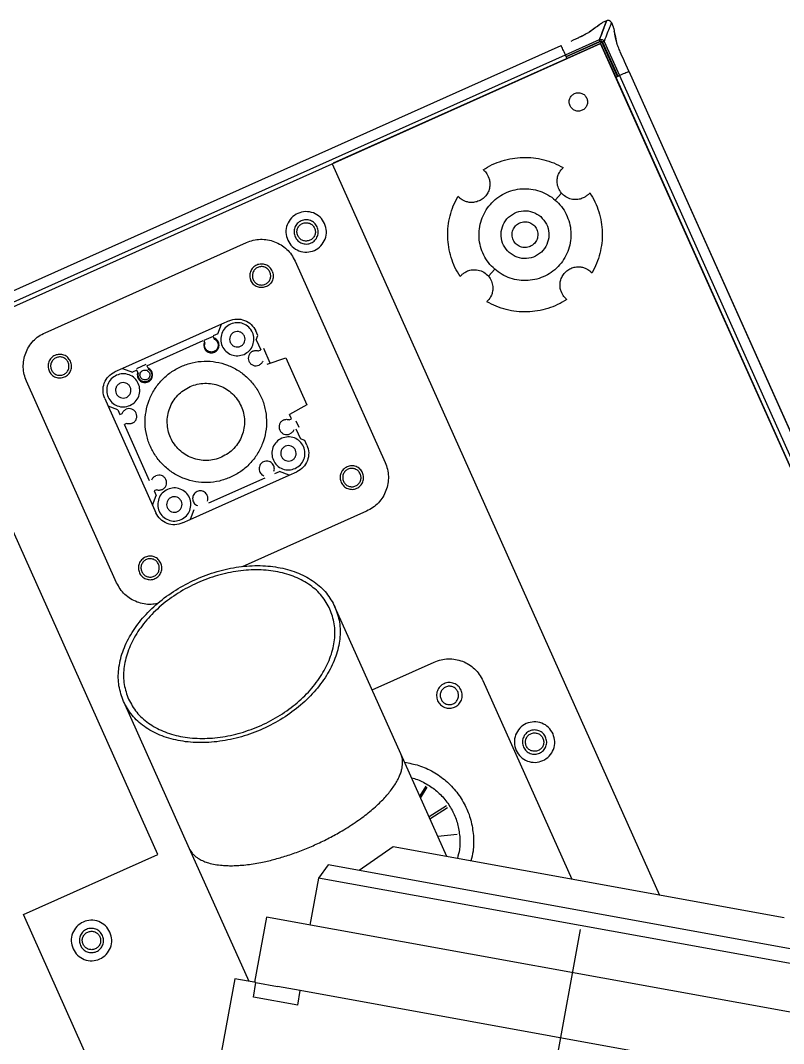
# Model space of a CAD drawing. Header units: inches. Extents: x 0 to 34.2, y 0 to 22.
# Drawn here: x 6.757 to 7.168, y 11.387 to 11.939 of the extents above; entities that cross this region are included whole.
import ezdxf

# ---------------------------------------------------------------- set-up
doc = ezdxf.new("R2010")
doc.units = ezdxf.units.IN
doc.header["$MEASUREMENT"] = 0
doc.linetypes.add('CENTERX2', pattern=[4, 2.5, -0.5, 0.5, -0.5])

msp = doc.modelspace()

# ---------------------------------------------------------------- linework, layer by layer
at = {"color": 7, "linetype": 'Continuous', "lineweight": 25}
for p, q in [((7.07284, 11.93887), (7.07064, 11.93789)), ((7.07546, 11.93787), (7.07645, 11.93567)), ((7.06965, 11.92656), (6.92549, 11.86203)), ((7.05065, 11.92048), (7.06904, 11.92871)), ((7.05103, 11.91961), (7.06942, 11.92785)), ((7.07015, 11.92787), (7.05114, 11.91937)), ((7.05155, 11.91846), (7.06965, 11.92656)), ((7.05744, 11.92957), (7.05518, 11.92863)), ((7.34554, 11.3103), (7.06965, 11.92656)), ((7.06965, 11.92656), (7.07775, 11.90847)), ((7.07865, 11.90887), (7.07015, 11.92787)), ((7.07067, 11.92737), (7.0789, 11.90898)), ((7.07153, 11.92776), (7.07976, 11.90937)), ((7.07833, 11.92698), (7.07826, 11.92718)), ((7.07843, 11.92663), (7.07833, 11.92698)), ((6.50539, 11.68251), (7.04836, 11.92559)), ((6.50766, 11.67745), (7.05062, 11.92052)), ((6.51019, 11.68467), (7.04835, 11.9256)), ((7.05064, 11.92048), (7.05062, 11.92052)), ((6.92486, 11.86174), (7.05155, 11.91846)), ((7.05114, 11.91937), (7.05103, 11.91961)), ((7.08247, 11.91698), (7.08248, 11.91699)), ((7.08486, 11.91165), (7.08247, 11.91698)), ((7.08487, 11.91165), (7.08248, 11.91699)), ((7.07976, 11.90937), (7.0798, 11.90938)), ((7.0798, 11.90938), (7.07976, 11.90937)), ((7.07981, 11.90939), (7.34824, 11.30981)), ((7.08486, 11.91165), (7.08487, 11.91165)), ((7.08488, 11.91166), (7.35485, 11.30861)), ((7.08489, 11.91166), (7.35487, 11.30861)), ((7.07775, 11.90847), (7.34554, 11.3103)), ((7.0789, 11.90898), (7.07865, 11.90887)), ((6.70767, 11.76451), (6.92486, 11.86174)), ((6.92486, 11.86174), (7.10136, 11.4675)), ((7.00626, 11.85855), (7.00658, 11.85829)), ((6.99351, 11.84337), (6.99268, 11.8442)), ((7.04851, 11.84601), (7.04518, 11.84222)), ((7.04958, 11.84492), (7.04851, 11.84601)), ((6.77007, 11.77072), (6.87866, 11.81934)), ((6.90486, 11.80934), (6.95348, 11.70075)), ((7.01252, 11.80492), (7.0092, 11.80112)), ((7.06419, 11.80377), (7.06503, 11.80294)), ((7.05144, 11.78859), (7.05113, 11.78885)), ((6.86931, 11.77713), (6.86519, 11.77528)), ((6.86519, 11.77528), (6.8119, 11.75143)), ((6.86319, 11.77004), (6.86519, 11.77528)), ((6.88484, 11.76914), (6.88372, 11.77163)), ((6.82496, 11.75293), (6.85537, 11.76654)), ((6.8607, 11.76871), (6.85563, 11.76644)), ((6.85563, 11.76644), (6.85626, 11.76504)), ((6.8607, 11.76871), (6.86133, 11.7673)), ((6.86319, 11.77004), (6.8608, 11.76897)), ((6.88394, 11.76678), (6.88484, 11.76914)), ((6.88394, 11.76678), (6.88635, 11.7614)), ((6.83083, 11.48941), (6.70767, 11.76451)), ((6.88514, 11.76086), (6.88635, 11.7614)), ((6.89151, 11.75425), (6.88798, 11.76213)), ((6.88982, 11.75366), (6.89997, 11.75718)), ((6.89997, 11.75718), (6.91132, 11.73184)), ((6.8119, 11.75143), (6.80778, 11.74958)), ((6.8119, 11.75143), (6.81715, 11.74943)), ((6.81953, 11.7505), (6.81715, 11.74943)), ((6.82446, 11.75357), (6.81939, 11.7513)), ((6.82007, 11.74929), (6.81953, 11.7505)), ((6.82496, 11.75293), (6.8255, 11.75172)), ((6.80869, 11.63593), (6.76007, 11.74452)), ((6.80228, 11.73517), (6.80413, 11.73104)), ((6.80937, 11.72905), (6.80413, 11.73104)), ((6.80413, 11.73104), (6.82798, 11.67776)), ((6.80937, 11.72905), (6.81044, 11.72666)), ((6.81044, 11.72666), (6.81164, 11.7272)), ((6.91132, 11.73184), (6.90192, 11.72661)), ((6.81407, 11.72177), (6.81287, 11.72123)), ((6.90175, 11.72376), (6.90296, 11.7243)), ((6.90296, 11.7243), (6.90192, 11.72661)), ((6.90702, 11.7196), (6.90551, 11.72297)), ((6.82648, 11.69082), (6.81287, 11.72123)), ((6.90539, 11.71887), (6.9078, 11.71349)), ((6.91016, 11.71259), (6.9078, 11.71349)), ((6.91127, 11.7101), (6.91016, 11.71259)), ((6.89402, 11.69477), (6.89641, 11.69584)), ((6.90165, 11.69384), (6.89641, 11.69584)), ((6.90165, 11.69384), (6.90578, 11.69569)), ((6.84837, 11.66998), (6.90165, 11.69384)), ((6.88859, 11.69234), (6.85818, 11.67873)), ((6.82798, 11.67776), (6.82998, 11.683)), ((6.83012, 11.68593), (6.82891, 11.68539)), ((6.82891, 11.68539), (6.82998, 11.683)), ((6.82798, 11.67776), (6.82983, 11.67364)), ((6.85037, 11.67523), (6.84837, 11.66998)), ((6.94348, 11.67455), (6.87642, 11.64452)), ((6.84424, 11.66814), (6.84837, 11.66998)), ((6.9619, 11.54364), (6.9264, 11.62292)), ((6.94646, 11.57811), (6.97995, 11.5931)), ((7.00615, 11.58311), (7.05406, 11.47609)), ((6.81238, 11.57188), (6.84787, 11.49259)), ((6.98666, 11.48832), (6.9619, 11.54364)), ((6.97532, 11.52617), (6.97207, 11.52092)), ((6.97256, 11.51982), (6.97616, 11.52565)), ((6.98662, 11.51559), (6.97713, 11.5096)), ((6.97754, 11.50869), (6.98715, 11.51475)), ((6.99225, 11.50014), (6.98188, 11.49901)), ((6.84787, 11.49259), (6.87991, 11.42105)), ((6.95782, 11.49356), (6.93937, 11.48079)), ((7.16853, 11.4553), (6.95782, 11.49356)), ((6.75844, 11.457), (6.83083, 11.48941)), ((6.92279, 11.4838), (6.91747, 11.4767)), ((7.19789, 11.43385), (6.92279, 11.4838)), ((6.91747, 11.4767), (6.91287, 11.45134)), ((7.20038, 11.42534), (6.91747, 11.4767)), ((6.83656, 11.2825), (6.75844, 11.457)), ((6.88945, 11.45559), (6.88308, 11.42047)), ((7.21918, 11.39572), (6.88945, 11.45559)), ((6.87235, 11.42242), (6.86526, 11.3834)), ((6.88382, 11.42033), (6.87235, 11.42242)), ((6.8824, 11.41253), (6.88382, 11.42033)), ((6.88382, 11.42033), (6.89536, 11.41824)), ((6.9077, 11.416), (6.89536, 11.41824)), ((6.90629, 11.40819), (6.9077, 11.416)), ((7.18818, 11.36507), (6.9077, 11.416)), ((6.90629, 11.40819), (6.8824, 11.41253))]:
    msp.add_line(p, q, dxfattribs=at)
at = {"color": 7, "linetype": 'CENTERX2'}
msp.add_line((7.05855, 11.44894), (6.98208, 11.02778), dxfattribs=at)
at = {"color": 7, "linetype": 'Continuous', "lineweight": 25}
for points, knots in [([(7.07046, 11.93778), (7.07038, 11.93772), (7.0702, 11.93759), (7.06878, 11.93656), (7.06658, 11.93495), (7.06452, 11.93344), (7.06345, 11.93266)], [0, 0, 0, 0, 0.233192, 0.473674, 0.727205, 1, 1, 1, 1]), ([(7.07064, 11.93789), (7.07056, 11.93782), (7.07038, 11.9377), (7.06897, 11.93666), (7.06677, 11.93506), (7.0647, 11.93354), (7.06363, 11.93276)], [0, 0, 0, 0, 0.232728, 0.472799, 0.726718, 1, 1, 1, 1]), ([(7.06904, 11.92871), (7.06962, 11.93026), (7.07077, 11.93334), (7.07195, 11.93648), (7.07268, 11.93844), (7.07292, 11.93909), (7.07268, 11.93844), (7.07195, 11.93648), (7.07077, 11.93334), (7.06962, 11.93026), (7.06904, 11.92871)], [0, 0, 0, 0, 0.127062, 0.251294, 0.376148, 0.5, 0.623853, 0.748706, 0.872938, 1, 1, 1, 1]), ([(7.07546, 11.93787), (7.07541, 11.93775), (7.07532, 11.9375), (7.07454, 11.9355), (7.07333, 11.93239), (7.07213, 11.92932), (7.07153, 11.92776)], [0, 0, 0, 0, 0.246187, 0.494339, 0.74431, 1, 1, 1, 1]), ([(7.07546, 11.93787), (7.07533, 11.93809), (7.07514, 11.93842), (7.07473, 11.93874), (7.07436, 11.93893), (7.07397, 11.93903), (7.07345, 11.93907), (7.07308, 11.93895), (7.07284, 11.93887)], [0, 0, 0, 0, 0.239457, 0.368361, 0.5, 0.631639, 0.760543, 1, 1, 1, 1]), ([(7.0537, 11.92796), (7.05543, 11.92875), (7.05802, 11.92992), (7.06053, 11.93114), (7.06137, 11.93155)], [0, 0, 0, 0, 0.666587, 1, 1, 1, 1]), ([(7.06124, 11.93148), (7.06065, 11.93116), (7.05947, 11.93051), (7.05811, 11.92989), (7.05744, 11.92957)], [0, 0, 0, 0, 0.500486, 1, 1, 1, 1]), ([(7.06363, 11.93276), (7.06358, 11.93272), (7.0633, 11.93254), (7.06244, 11.93209), (7.06167, 11.9317), (7.06124, 11.93148)], [0, 0, 0, 0, 0.090476, 0.499997, 1, 1, 1, 1]), ([(7.07645, 11.93567), (7.07647, 11.93557), (7.07651, 11.93536), (7.07688, 11.93365), (7.07745, 11.93098), (7.07798, 11.92848), (7.07826, 11.92718)], [0, 0, 0, 0, 0.232729, 0.4728, 0.726718, 1, 1, 1, 1]), ([(7.07833, 11.92698), (7.07805, 11.92829), (7.07751, 11.93082), (7.07714, 11.93252), (7.07697, 11.93334)], [0, 0, 0, 0, 0.5183, 1, 1, 1, 1]), ([(7.06904, 11.92871), (7.06928, 11.92878), (7.06976, 11.9289), (7.07048, 11.92875), (7.07112, 11.92838), (7.07139, 11.92797), (7.07153, 11.92776)], [0, 0, 0, 0, 0.260643, 0.5003437, 0.7396931, 1, 1, 1, 1]), ([(7.06942, 11.92785), (7.06954, 11.92789), (7.06972, 11.92795), (7.06997, 11.92793), (7.07015, 11.92788), (7.07031, 11.9278), (7.07051, 11.92764), (7.07061, 11.92748), (7.07067, 11.92737)], [0, 0, 0, 0, 0.250619, 0.375377, 0.50036, 0.622345, 0.749762, 1, 1, 1, 1]), ([(7.06965, 11.92656), (7.06965, 11.92657), (7.06965, 11.92658), (7.06968, 11.92666), (7.06973, 11.92678), (7.06982, 11.92701), (7.06996, 11.92739), (7.07008, 11.92771), (7.07015, 11.92787)], [0, 0, 0, 0, 0.0992271, 0.2048211, 0.3197547, 0.4463442, 0.7240515, 1, 1, 1, 1]), ([(7.08247, 11.91698), (7.08171, 11.91872), (7.08056, 11.92131), (7.07931, 11.92434), (7.0787, 11.92587), (7.07843, 11.92661), (7.0783, 11.92699), (7.07827, 11.92712), (7.07826, 11.92718)], [0, 0, 0, 0, 0.499225, 0.748498, 0.874085, 0.948867, 0.97707, 1, 1, 1, 1]), ([(7.05103, 11.91961), (7.05101, 11.91965), (7.05094, 11.91981), (7.05082, 11.92008), (7.05071, 11.92034), (7.05066, 11.92044), (7.05064, 11.92048)], [0, 0, 0, 0, 0.100197, 0.433096, 0.765994, 1, 1, 1, 1]), ([(7.05155, 11.91846), (7.05154, 11.91847), (7.05153, 11.9185), (7.05144, 11.9187), (7.05131, 11.91899), (7.0512, 11.91924), (7.05114, 11.91936), (7.05114, 11.91937)], [0, 0, 0, 0, 0.2477631, 0.4955261, 0.7432892, 0.9910522, 1, 1, 1, 1]), ([(7.04851, 11.84601), (7.04792, 11.84686), (7.04675, 11.84855), (7.04611, 11.85149), (7.04626, 11.85419), (7.04718, 11.85707), (7.04894, 11.85931), (7.0493, 11.8596), (7.04948, 11.85974)], [0, 0, 0, 0, 0.1254002, 0.2504687, 0.3758096, 0.501254, 0.7503541, 1, 1, 1, 1]), ([(7.00658, 11.85829), (7.00697, 11.85793), (7.00777, 11.85721), (7.0093, 11.85481), (7.00996, 11.85209), (7.01, 11.84971), (7.00941, 11.84724), (7.00816, 11.84494), (7.00636, 11.84303), (7.00413, 11.84167), (7.00169, 11.84095), (6.99931, 11.84086), (6.99725, 11.84125), (6.99501, 11.84216), (6.99411, 11.84289), (6.99351, 11.84337)], [0, 0, 0, 0, 0.124664, 0.249192, 0.311946, 0.374665, 0.437299, 0.49987, 0.562465, 0.625107, 0.68768, 0.750324, 0.812995, 0.875459, 1, 1, 1, 1]), ([(7.06383, 11.84616), (7.0637, 11.84596), (7.06349, 11.84567), (7.06201, 11.84434), (7.06037, 11.84334), (7.05808, 11.84254), (7.05524, 11.84236), (7.05216, 11.84305), (7.05044, 11.84429), (7.04958, 11.84492)], [0, 0, 0, 0, 0.249198, 0.374016, 0.499351, 0.624542, 0.749824, 0.874893, 1, 1, 1, 1]), ([(6.99387, 11.80098), (6.99391, 11.80103), (6.99399, 11.80114), (6.9947, 11.80193), (6.99593, 11.80297), (6.99781, 11.80404), (7.00043, 11.80476), (7.00357, 11.80465), (7.00678, 11.80349), (7.00839, 11.80191), (7.0092, 11.80112)], [0, 0, 0, 0, 0.125121, 0.250191, 0.374816, 0.49999, 0.625116, 0.750068, 0.874964, 1, 1, 1, 1]), ([(7.05113, 11.78885), (7.05073, 11.78921), (7.04993, 11.78993), (7.0484, 11.79233), (7.04774, 11.79504), (7.0477, 11.79743), (7.0483, 11.7999), (7.04954, 11.8022), (7.05135, 11.8041), (7.05357, 11.80547), (7.05601, 11.80619), (7.05839, 11.80628), (7.06045, 11.80589), (7.06269, 11.80498), (7.06359, 11.80425), (7.06419, 11.80377)], [0, 0, 0, 0, 0.1246638, 0.2491925, 0.3119457, 0.3746651, 0.4372989, 0.4998704, 0.5624653, 0.6251073, 0.6876797, 0.750324, 0.8129954, 0.875459, 1, 1, 1, 1]), ([(7.0092, 11.80112), (7.00978, 11.80028), (7.01095, 11.79859), (7.0116, 11.79564), (7.01145, 11.79295), (7.01053, 11.79007), (7.00876, 11.78783), (7.00841, 11.78754), (7.00823, 11.78739)], [0, 0, 0, 0, 0.1254, 0.250469, 0.37581, 0.501254, 0.750354, 1, 1, 1, 1]), ([(6.83065, 11.62463), (6.82955, 11.62445), (6.82717, 11.62405), (6.82345, 11.62437), (6.81968, 11.62538), (6.81617, 11.62713), (6.81309, 11.62953), (6.81048, 11.63246), (6.80929, 11.63477), (6.80869, 11.63593)], [0, 0, 0, 0, 0.124806, 0.270671, 0.416537, 0.562403, 0.708269, 0.854134, 1, 1, 1, 1]), ([(6.84787, 11.49259), (6.84812, 11.4921), (6.84856, 11.49122), (6.84943, 11.49005), (6.85044, 11.48897), (6.85166, 11.48793), (6.85335, 11.48681), (6.85548, 11.48575), (6.85838, 11.48473), (6.86171, 11.48397), (6.86527, 11.48352), (6.86871, 11.48333), (6.87197, 11.48334), (6.87548, 11.48352), (6.87924, 11.48389), (6.88326, 11.48447), (6.88821, 11.48539), (6.89413, 11.4868), (6.90117, 11.4889), (6.90831, 11.49145), (6.91548, 11.49444), (6.9225, 11.4978), (6.92843, 11.50103), (6.93333, 11.50399), (6.9373, 11.50659), (6.94099, 11.50921), (6.94438, 11.51184), (6.94749, 11.51445), (6.95028, 11.51701), (6.95275, 11.5195), (6.95492, 11.52193), (6.9569, 11.5244), (6.95867, 11.52691), (6.96013, 11.52938), (6.96126, 11.53171), (6.96208, 11.53391), (6.96259, 11.53587), (6.96285, 11.53771), (6.96289, 11.53931), (6.96275, 11.54078), (6.96246, 11.54221), (6.9621, 11.54313), (6.9619, 11.54364)], [0, 0, 0, 0, 0.021135, 0.0375722, 0.0549266, 0.0752795, 0.09371, 0.1226003, 0.1493361, 0.1810034, 0.2108801, 0.2338949, 0.256224, 0.2778745, 0.3022486, 0.3260637, 0.3493341, 0.3870201, 0.4238738, 0.4620745, 0.4999793, 0.5378838, 0.5760848, 0.6005743, 0.6254226, 0.6506527, 0.6739228, 0.6977379, 0.7221123, 0.7437626, 0.7660916, 0.7891067, 0.8128677, 0.8377741, 0.8610953, 0.8830026, 0.90629, 0.9247204, 0.9450733, 0.9624277, 0.9788649, 1, 1, 1, 1]), ([(6.96394, 11.53907), (6.96651, 11.5386), (6.97187, 11.53762), (6.97944, 11.53415), (6.9864, 11.52929), (6.99227, 11.52312), (6.9968, 11.51593), (6.99996, 11.508), (7.0007, 11.50239), (7.00107, 11.49959)], [0, 0, 0, 0, 0.133537, 0.277947, 0.422358, 0.566768, 0.711179, 0.855589, 1, 1, 1, 1]), ([(6.96772, 11.53064), (6.96823, 11.53053), (6.97102, 11.52995), (6.97574, 11.52759), (6.98152, 11.52363), (6.98637, 11.51851), (6.99012, 11.51256), (6.99274, 11.506), (6.99335, 11.50136), (6.99366, 11.49904)], [0, 0, 0, 0, 0.035899, 0.196583, 0.357266, 0.51795, 0.678633, 0.839317, 1, 1, 1, 1]), ([(6.99366, 11.49904), (6.99373, 11.49669), (6.99386, 11.4927), (6.99284, 11.48886), (6.99242, 11.48728)], [0, 0, 0, 0, 0.5888667, 1, 1, 1, 1]), ([(7.00107, 11.49959), (7.00117, 11.49675), (7.00133, 11.49213), (7.00016, 11.48767), (6.99971, 11.48596)], [0, 0, 0, 0, 0.614169, 1, 1, 1, 1])]:
    msp.add_open_spline(points, degree=3, knots=knots, dxfattribs=at)
for points in [[(7.06942, 11.92785), (7.06938, 11.92794), (7.06929, 11.92813), (7.06918, 11.92839), (7.06909, 11.9286), (7.06905, 11.92867), (7.06904, 11.92871)], [(7.07153, 11.92776), (7.07149, 11.92774), (7.07142, 11.92771), (7.07121, 11.92761), (7.07095, 11.9275), (7.07076, 11.92742), (7.07067, 11.92737)], [(7.05062, 11.92052), (7.05016, 11.92156), (7.04923, 11.92364), (7.04865, 11.92494), (7.04836, 11.92559)], [(7.0789, 11.90898), (7.079, 11.90902), (7.07919, 11.90911), (7.07944, 11.90922), (7.07965, 11.90932), (7.07973, 11.90935), (7.07976, 11.90937)], [(7.0798, 11.90938), (7.08083, 11.90985), (7.08291, 11.91078), (7.08421, 11.91136), (7.08486, 11.91165)], [(7.07775, 11.90847), (7.07776, 11.90847), (7.07779, 11.90848), (7.078, 11.90858), (7.0783, 11.90871), (7.07854, 11.90882), (7.07865, 11.90887)], [(7.05313, 11.8931), (7.05293, 11.89372), (7.05253, 11.89496), (7.05291, 11.89694), (7.05395, 11.89862), (7.05557, 11.89977), (7.05751, 11.90021), (7.05946, 11.89987), (7.06118, 11.89883), (7.06184, 11.89771), (7.06218, 11.89715)], [(7.06218, 11.89715), (7.06237, 11.89653), (7.06277, 11.89528), (7.06239, 11.89331), (7.06135, 11.89163), (7.05973, 11.89048), (7.05779, 11.89004), (7.05585, 11.89037), (7.05413, 11.89141), (7.05346, 11.89254), (7.05313, 11.8931)], [(7.00626, 11.85855), (7.00789, 11.85952), (7.01116, 11.86145), (7.01649, 11.86346), (7.02203, 11.86478), (7.0277, 11.86532), (7.03339, 11.8651), (7.03899, 11.86408), (7.04443, 11.86236), (7.0478, 11.86062), (7.04948, 11.85974)], [(6.99387, 11.80098), (6.9929, 11.80261), (6.99097, 11.80587), (6.98896, 11.81121), (6.98764, 11.81675), (6.9871, 11.82242), (6.98732, 11.82811), (6.98834, 11.83371), (6.99006, 11.83915), (6.9918, 11.84251), (6.99268, 11.8442)], [(7.01252, 11.80492), (7.01136, 11.80606), (7.00904, 11.80834), (7.00649, 11.81253), (7.00476, 11.81709), (7.00396, 11.82192), (7.00412, 11.82681), (7.00522, 11.83157), (7.00724, 11.83603), (7.01008, 11.84), (7.01365, 11.84335), (7.0178, 11.84593), (7.02238, 11.84766), (7.0272, 11.84846), (7.03209, 11.84831), (7.03685, 11.84719), (7.04134, 11.84521), (7.0439, 11.84322), (7.04518, 11.84222)], [(7.06383, 11.84616), (7.0648, 11.84453), (7.06673, 11.84126), (7.06874, 11.83593), (7.07006, 11.83039), (7.07061, 11.82472), (7.07038, 11.81903), (7.06936, 11.81343), (7.06765, 11.80799), (7.0659, 11.80462), (7.06503, 11.80294)], [(7.04518, 11.84222), (7.04634, 11.84108), (7.04866, 11.8388), (7.05121, 11.83461), (7.05295, 11.83005), (7.05374, 11.82522), (7.05359, 11.82033), (7.05248, 11.81557), (7.05047, 11.81111), (7.04762, 11.80713), (7.04405, 11.80379), (7.0399, 11.8012), (7.03533, 11.79948), (7.0305, 11.79868), (7.02561, 11.79883), (7.02086, 11.79995), (7.01637, 11.80192), (7.0138, 11.80392), (7.01252, 11.80492)], [(6.92082, 11.82952), (6.92008, 11.83075), (6.91862, 11.83323), (6.91483, 11.83551), (6.91055, 11.83625), (6.90629, 11.83527), (6.90272, 11.83275), (6.90043, 11.82906), (6.89961, 11.82471), (6.90047, 11.82197), (6.90091, 11.82061)], [(7.02036, 11.81387), (7.01922, 11.81513), (7.01694, 11.81764), (7.01567, 11.82271), (7.01632, 11.82781), (7.0189, 11.83228), (7.023, 11.83543), (7.02796, 11.83675), (7.03315, 11.83616), (7.03595, 11.83423), (7.03734, 11.83327)], [(7.03734, 11.83327), (7.03848, 11.83201), (7.04077, 11.82949), (7.04203, 11.82443), (7.04138, 11.81933), (7.0388, 11.81486), (7.03471, 11.81171), (7.02974, 11.81039), (7.02455, 11.81097), (7.02176, 11.81291), (7.02036, 11.81387)], [(6.90091, 11.82061), (6.90164, 11.81937), (6.90311, 11.8169), (6.90689, 11.81461), (6.91117, 11.81387), (6.91543, 11.81485), (6.919, 11.81738), (6.9213, 11.82106), (6.92212, 11.82541), (6.92125, 11.82815), (6.92082, 11.82952)], [(6.91683, 11.82774), (6.91639, 11.82848), (6.91552, 11.82996), (6.91324, 11.83133), (6.91067, 11.83177), (6.90812, 11.83119), (6.90598, 11.82967), (6.9046, 11.82746), (6.90411, 11.82485), (6.90463, 11.82321), (6.90489, 11.82239)], [(6.90489, 11.82239), (6.90533, 11.82165), (6.90621, 11.82016), (6.90848, 11.81879), (6.91105, 11.81835), (6.91361, 11.81893), (6.91574, 11.82045), (6.91712, 11.82266), (6.91761, 11.82527), (6.91709, 11.82691), (6.91683, 11.82774)], [(6.90634, 11.82304), (6.90614, 11.82366), (6.90575, 11.8249), (6.90612, 11.82688), (6.90716, 11.82855), (6.90878, 11.8297), (6.91072, 11.83015), (6.91267, 11.82981), (6.91439, 11.82877), (6.91505, 11.82765), (6.91539, 11.82709)], [(6.91539, 11.82709), (6.91558, 11.82646), (6.91598, 11.82522), (6.91561, 11.82324), (6.91456, 11.82157), (6.91294, 11.82042), (6.911, 11.81998), (6.90906, 11.82031), (6.90734, 11.82135), (6.90667, 11.82247), (6.90634, 11.82304)], [(7.03169, 11.81723), (7.03082, 11.81696), (7.02907, 11.81641), (7.02631, 11.81693), (7.02396, 11.81839), (7.02235, 11.82066), (7.02173, 11.82337), (7.0222, 11.8261), (7.02366, 11.8285), (7.02523, 11.82944), (7.02602, 11.8299)], [(7.02602, 11.8299), (7.02689, 11.83018), (7.02863, 11.83073), (7.03139, 11.83021), (7.03374, 11.82875), (7.03535, 11.82648), (7.03597, 11.82377), (7.0355, 11.82104), (7.03405, 11.81863), (7.03247, 11.8177), (7.03169, 11.81723)], [(6.87866, 11.81934), (6.87988, 11.8198), (6.88231, 11.82073), (6.88621, 11.82118), (6.8901, 11.82092), (6.89388, 11.81988), (6.89738, 11.81814), (6.90047, 11.81574), (6.90307, 11.8128), (6.90427, 11.8105), (6.90486, 11.80934)], [(6.89261, 11.80397), (6.89218, 11.80469), (6.89133, 11.80612), (6.88913, 11.80745), (6.88664, 11.80788), (6.88416, 11.80732), (6.88208, 11.80585), (6.88075, 11.8037), (6.88027, 11.80117), (6.88077, 11.79958), (6.88103, 11.79878)], [(6.89134, 11.8034), (6.89101, 11.80396), (6.89034, 11.80509), (6.88862, 11.80612), (6.88668, 11.80646), (6.88474, 11.80602), (6.88312, 11.80487), (6.88207, 11.80319), (6.8817, 11.80122), (6.8821, 11.79997), (6.88229, 11.79935)], [(6.89261, 11.80397), (6.89286, 11.80317), (6.89337, 11.80158), (6.89289, 11.79905), (6.89155, 11.7969), (6.88948, 11.79543), (6.887, 11.79487), (6.88451, 11.7953), (6.8823, 11.79662), (6.88145, 11.79806), (6.88103, 11.79878)], [(6.88229, 11.79935), (6.88263, 11.79879), (6.88329, 11.79766), (6.88501, 11.79663), (6.88696, 11.79629), (6.8889, 11.79673), (6.89052, 11.79788), (6.89156, 11.79956), (6.89193, 11.80153), (6.89154, 11.80278), (6.89134, 11.8034)], [(7.05144, 11.78859), (7.04981, 11.78762), (7.04655, 11.78569), (7.04121, 11.78368), (7.03567, 11.78236), (7.03, 11.78181), (7.02431, 11.78204), (7.01871, 11.78306), (7.01327, 11.78477), (7.00991, 11.78652), (7.00823, 11.78739)], [(6.86931, 11.77713), (6.87069, 11.77756), (6.87343, 11.77843), (6.87775, 11.7776), (6.88152, 11.77534), (6.88299, 11.77287), (6.88372, 11.77163)], [(6.87012, 11.77532), (6.86911, 11.77472), (6.86709, 11.77352), (6.86522, 11.77042), (6.86462, 11.76692), (6.86541, 11.76344), (6.86748, 11.76052), (6.8705, 11.75864), (6.87405, 11.75797), (6.8763, 11.75868), (6.87742, 11.75903)], [(6.87757, 11.76888), (6.87729, 11.76935), (6.87673, 11.77029), (6.87529, 11.77117), (6.87365, 11.77145), (6.87202, 11.77108), (6.87066, 11.77011), (6.86979, 11.7687), (6.86947, 11.76704), (6.8698, 11.766), (6.86997, 11.76547)], [(6.87742, 11.75903), (6.87843, 11.75963), (6.88045, 11.76083), (6.88232, 11.76393), (6.88292, 11.76743), (6.88213, 11.77092), (6.88006, 11.77383), (6.87704, 11.77572), (6.87349, 11.77639), (6.87124, 11.77568), (6.87012, 11.77532)], [(6.76007, 11.74452), (6.75961, 11.74573), (6.75869, 11.74816), (6.75823, 11.75206), (6.75849, 11.75596), (6.75953, 11.75974), (6.76127, 11.76324), (6.76367, 11.76632), (6.76661, 11.76893), (6.76892, 11.77012), (6.77007, 11.77072)], [(6.85591, 11.76534), (6.85581, 11.76495), (6.8556, 11.76417), (6.85574, 11.76296), (6.85619, 11.76184), (6.85695, 11.76089), (6.85795, 11.76021), (6.85911, 11.75984), (6.86032, 11.75982), (6.86149, 11.76015), (6.86251, 11.7608), (6.86331, 11.76172), (6.8638, 11.76283), (6.86396, 11.76403), (6.86376, 11.76523), (6.86323, 11.76631), (6.86241, 11.76722), (6.8617, 11.76759), (6.86134, 11.76777)], [(6.86133, 11.7673), (6.86164, 11.76713), (6.86225, 11.76678), (6.86294, 11.76596), (6.86338, 11.76499), (6.86352, 11.76394), (6.86336, 11.76288), (6.86292, 11.76192), (6.86221, 11.76112), (6.86131, 11.76055), (6.86029, 11.76026), (6.85922, 11.76026), (6.8582, 11.76057), (6.85731, 11.76116), (6.85662, 11.76197), (6.85619, 11.76294), (6.85604, 11.764), (6.85619, 11.76469), (6.85626, 11.76504)], [(6.86997, 11.76547), (6.87025, 11.765), (6.87081, 11.76406), (6.87225, 11.76319), (6.87389, 11.7629), (6.87552, 11.76328), (6.87688, 11.76424), (6.87776, 11.76565), (6.87807, 11.76731), (6.87774, 11.76835), (6.87757, 11.76888)], [(6.88208, 11.76074), (6.88162, 11.76046), (6.88068, 11.75991), (6.87982, 11.75848), (6.87954, 11.75687), (6.87991, 11.75526), (6.88087, 11.75392), (6.88226, 11.75305), (6.8839, 11.75274), (6.88493, 11.75307), (6.88545, 11.75323)], [(6.88208, 11.76074), (6.88233, 11.76083), (6.88282, 11.76102), (6.8836, 11.76112), (6.88439, 11.76108), (6.88489, 11.76094), (6.88514, 11.76086)], [(6.78383, 11.75527), (6.7834, 11.75599), (6.78255, 11.75742), (6.78035, 11.75875), (6.77786, 11.75918), (6.77538, 11.75862), (6.7733, 11.75715), (6.77196, 11.755), (6.77149, 11.75247), (6.77199, 11.75088), (6.77225, 11.75008)], [(6.77225, 11.75008), (6.77267, 11.74936), (6.77352, 11.74792), (6.77573, 11.7466), (6.77822, 11.74617), (6.7807, 11.74673), (6.78277, 11.7482), (6.78411, 11.75035), (6.78459, 11.75288), (6.78408, 11.75447), (6.78383, 11.75527)], [(6.78256, 11.7547), (6.78223, 11.75526), (6.78156, 11.75639), (6.77984, 11.75742), (6.7779, 11.75776), (6.77596, 11.75732), (6.77434, 11.75617), (6.77329, 11.75449), (6.77292, 11.75252), (6.77331, 11.75127), (6.77351, 11.75065)], [(6.77351, 11.75065), (6.77385, 11.75009), (6.77451, 11.74896), (6.77623, 11.74793), (6.77818, 11.74759), (6.78011, 11.74803), (6.78174, 11.74918), (6.78278, 11.75086), (6.78315, 11.75283), (6.78276, 11.75408), (6.78256, 11.7547)], [(6.84341, 11.7525), (6.84541, 11.75326), (6.84942, 11.75479), (6.85585, 11.75554), (6.86229, 11.7551), (6.86852, 11.7534), (6.87429, 11.75052), (6.8794, 11.74657), (6.88363, 11.74169), (6.88683, 11.73609), (6.88888, 11.72997), (6.88969, 11.72356), (6.88924, 11.71712), (6.88754, 11.7109), (6.88466, 11.70512), (6.8807, 11.70003), (6.87586, 11.69573), (6.87205, 11.69376), (6.87015, 11.69277)], [(6.88757, 11.75543), (6.88746, 11.7552), (6.88724, 11.75472), (6.88674, 11.75411), (6.88614, 11.75359), (6.88568, 11.75335), (6.88545, 11.75323)], [(6.80228, 11.73517), (6.80185, 11.73654), (6.80098, 11.73929), (6.80181, 11.74361), (6.80407, 11.74738), (6.80654, 11.74885), (6.80778, 11.74958)], [(6.82007, 11.74929), (6.81997, 11.74891), (6.81977, 11.74813), (6.8199, 11.74691), (6.82036, 11.74579), (6.82112, 11.74485), (6.82212, 11.74416), (6.82328, 11.7438), (6.82449, 11.74378), (6.82566, 11.74411), (6.82668, 11.74476), (6.82747, 11.74567), (6.82797, 11.74678), (6.82812, 11.74798), (6.82793, 11.74918), (6.82739, 11.75027), (6.82658, 11.75118), (6.82586, 11.75154), (6.8255, 11.75172)], [(6.82549, 11.75126), (6.8258, 11.75109), (6.82641, 11.75074), (6.8271, 11.74992), (6.82754, 11.74895), (6.82769, 11.74789), (6.82753, 11.74684), (6.82708, 11.74587), (6.82638, 11.74507), (6.82548, 11.7445), (6.82445, 11.74421), (6.82339, 11.74422), (6.82237, 11.74453), (6.82148, 11.74511), (6.82079, 11.74593), (6.82036, 11.7469), (6.8202, 11.74796), (6.82035, 11.74865), (6.82043, 11.74899)], [(6.82151, 11.74682), (6.8214, 11.74716), (6.82119, 11.74783), (6.82139, 11.7489), (6.82195, 11.7498), (6.82283, 11.75042), (6.82387, 11.75066), (6.82492, 11.75048), (6.82585, 11.74992), (6.82621, 11.74931), (6.82639, 11.74901)], [(6.87015, 11.69277), (6.86814, 11.69201), (6.86413, 11.69048), (6.8577, 11.68973), (6.85127, 11.69016), (6.84504, 11.69187), (6.83926, 11.69475), (6.83416, 11.6987), (6.82992, 11.70357), (6.82672, 11.70918), (6.82467, 11.7153), (6.82386, 11.7217), (6.82431, 11.72814), (6.82601, 11.73437), (6.82889, 11.74015), (6.83285, 11.74524), (6.83769, 11.74954), (6.8415, 11.75151), (6.84341, 11.7525)], [(6.80859, 11.74777), (6.80758, 11.74717), (6.80556, 11.74597), (6.80369, 11.74288), (6.80308, 11.73937), (6.80388, 11.73589), (6.80595, 11.73297), (6.80896, 11.73109), (6.81252, 11.73042), (6.81476, 11.73113), (6.81588, 11.73148)], [(6.81604, 11.74133), (6.81576, 11.7418), (6.8152, 11.74274), (6.81375, 11.74362), (6.81212, 11.7439), (6.81049, 11.74353), (6.80913, 11.74256), (6.80825, 11.74115), (6.80794, 11.7395), (6.80827, 11.73845), (6.80843, 11.73793)], [(6.81588, 11.73148), (6.81689, 11.73208), (6.81891, 11.73328), (6.82078, 11.73638), (6.82139, 11.73988), (6.82059, 11.74337), (6.81852, 11.74629), (6.81551, 11.74817), (6.81195, 11.74884), (6.80971, 11.74813), (6.80859, 11.74777)], [(6.82639, 11.74901), (6.8265, 11.74867), (6.82671, 11.748), (6.82651, 11.74693), (6.82595, 11.74603), (6.82507, 11.74541), (6.82403, 11.74517), (6.82298, 11.74535), (6.82205, 11.74591), (6.82169, 11.74652), (6.82151, 11.74682)], [(6.80843, 11.73793), (6.80871, 11.73745), (6.80927, 11.73651), (6.81072, 11.73564), (6.81235, 11.73536), (6.81398, 11.73573), (6.81534, 11.73669), (6.81622, 11.7381), (6.81653, 11.73976), (6.8162, 11.74081), (6.81604, 11.74133)], [(6.86528, 11.70363), (6.86401, 11.70314), (6.86146, 11.70217), (6.85736, 11.7017), (6.85327, 11.70197), (6.84931, 11.70306), (6.84563, 11.70489), (6.84238, 11.7074), (6.83969, 11.7105), (6.83765, 11.71407), (6.83635, 11.71797), (6.83583, 11.72204), (6.83612, 11.72614), (6.8372, 11.7301), (6.83903, 11.73378), (6.84155, 11.73702), (6.84463, 11.73976), (6.84706, 11.74101), (6.84827, 11.74164)], [(6.84827, 11.74164), (6.84954, 11.74212), (6.8521, 11.7431), (6.85619, 11.74357), (6.86028, 11.7433), (6.86425, 11.74221), (6.86792, 11.74038), (6.87117, 11.73786), (6.87387, 11.73476), (6.8759, 11.7312), (6.87721, 11.7273), (6.87772, 11.72323), (6.87744, 11.71913), (6.87636, 11.71517), (6.87452, 11.71149), (6.872, 11.70825), (6.86892, 11.70551), (6.8665, 11.70426), (6.86528, 11.70363)], [(6.81164, 11.7272), (6.81176, 11.72743), (6.81198, 11.72791), (6.81248, 11.72852), (6.81307, 11.72904), (6.81354, 11.72928), (6.81377, 11.7294)], [(6.81714, 11.72189), (6.8176, 11.72216), (6.81853, 11.72272), (6.8194, 11.72415), (6.81967, 11.72576), (6.81931, 11.72737), (6.81835, 11.72871), (6.81696, 11.72958), (6.81532, 11.72989), (6.81429, 11.72956), (6.81377, 11.7294)], [(6.81714, 11.72189), (6.81689, 11.72179), (6.8164, 11.72161), (6.81562, 11.72151), (6.81483, 11.72154), (6.81433, 11.72169), (6.81407, 11.72177)], [(6.89869, 11.72364), (6.89823, 11.72336), (6.89729, 11.72281), (6.89643, 11.72138), (6.89615, 11.71977), (6.89652, 11.71816), (6.89748, 11.71681), (6.89887, 11.71595), (6.90051, 11.71564), (6.90154, 11.71596), (6.90206, 11.71613)], [(6.89869, 11.72364), (6.89894, 11.72373), (6.89943, 11.72392), (6.90021, 11.72402), (6.901, 11.72398), (6.9015, 11.72383), (6.90175, 11.72376)], [(6.90418, 11.71833), (6.90407, 11.71809), (6.90385, 11.71762), (6.90335, 11.71701), (6.90275, 11.71649), (6.90229, 11.71625), (6.90206, 11.71613)], [(6.89767, 11.71379), (6.89666, 11.71319), (6.89464, 11.71199), (6.89277, 11.70889), (6.89217, 11.70539), (6.89296, 11.7019), (6.89503, 11.69898), (6.89805, 11.6971), (6.9016, 11.69643), (6.90384, 11.69714), (6.90497, 11.6975)], [(6.90497, 11.6975), (6.90598, 11.6981), (6.908, 11.6993), (6.90987, 11.70239), (6.91047, 11.7059), (6.90968, 11.70938), (6.90761, 11.7123), (6.90459, 11.71418), (6.90104, 11.71485), (6.89879, 11.71414), (6.89767, 11.71379)], [(6.90512, 11.70734), (6.90484, 11.70781), (6.90428, 11.70876), (6.90284, 11.70963), (6.9012, 11.70991), (6.89957, 11.70954), (6.89821, 11.70857), (6.89733, 11.70717), (6.89702, 11.70551), (6.89735, 11.70446), (6.89752, 11.70394)], [(6.89752, 11.70394), (6.8978, 11.70347), (6.89836, 11.70252), (6.8998, 11.70165), (6.90144, 11.70137), (6.90307, 11.70174), (6.90443, 11.70271), (6.9053, 11.70411), (6.90562, 11.70577), (6.90529, 11.70682), (6.90512, 11.70734)], [(6.91127, 11.7101), (6.91171, 11.70873), (6.91258, 11.70598), (6.91175, 11.70166), (6.90949, 11.69789), (6.90701, 11.69642), (6.90578, 11.69569)], [(6.88792, 11.70111), (6.88757, 11.70092), (6.88687, 11.70053), (6.88608, 11.69959), (6.88559, 11.69849), (6.88543, 11.69728), (6.88563, 11.69609), (6.88616, 11.695), (6.88698, 11.69409), (6.88769, 11.69373), (6.88805, 11.69354)], [(6.89348, 11.69597), (6.89358, 11.69636), (6.89379, 11.69714), (6.89365, 11.69835), (6.8932, 11.69948), (6.89244, 11.70042), (6.89143, 11.70111), (6.89028, 11.70147), (6.88906, 11.70151), (6.8883, 11.70124), (6.88792, 11.70111)], [(6.95348, 11.70075), (6.95394, 11.69953), (6.95487, 11.6971), (6.95532, 11.69321), (6.95506, 11.68931), (6.95403, 11.68553), (6.95228, 11.68203), (6.94988, 11.67895), (6.94695, 11.67634), (6.94464, 11.67514), (6.94348, 11.67455)], [(6.94131, 11.69519), (6.94088, 11.69591), (6.94003, 11.69734), (6.93783, 11.69867), (6.93534, 11.6991), (6.93286, 11.69854), (6.93078, 11.69706), (6.92945, 11.69492), (6.92897, 11.69239), (6.92947, 11.6908), (6.92973, 11.69)], [(6.92973, 11.69), (6.93015, 11.68928), (6.931, 11.68784), (6.93321, 11.68652), (6.9357, 11.68608), (6.93818, 11.68665), (6.94025, 11.68812), (6.94159, 11.69027), (6.94207, 11.6928), (6.94156, 11.69439), (6.94131, 11.69519)], [(6.94004, 11.69462), (6.93971, 11.69518), (6.93904, 11.6963), (6.93732, 11.69734), (6.93538, 11.69768), (6.93344, 11.69724), (6.93182, 11.69609), (6.93077, 11.69441), (6.9304, 11.69244), (6.9308, 11.69119), (6.93099, 11.69057)], [(6.93099, 11.69057), (6.93133, 11.69001), (6.93199, 11.68888), (6.93371, 11.68785), (6.93566, 11.68751), (6.9376, 11.68795), (6.93922, 11.6891), (6.94026, 11.69078), (6.94063, 11.69275), (6.94024, 11.694), (6.94004, 11.69462)], [(6.82769, 11.69136), (6.8278, 11.6916), (6.82802, 11.69207), (6.82852, 11.69268), (6.82912, 11.6932), (6.82958, 11.69344), (6.82982, 11.69356)], [(6.83318, 11.68605), (6.83364, 11.68633), (6.83458, 11.68688), (6.83544, 11.68831), (6.83572, 11.68992), (6.83535, 11.69153), (6.8344, 11.69288), (6.833, 11.69375), (6.83137, 11.69405), (6.83033, 11.69373), (6.82982, 11.69356)], [(6.83318, 11.68605), (6.83293, 11.68596), (6.83244, 11.68577), (6.83166, 11.68567), (6.83087, 11.68571), (6.83037, 11.68586), (6.83012, 11.68593)], [(6.83614, 11.68624), (6.83513, 11.68564), (6.8331, 11.68444), (6.83124, 11.68134), (6.83063, 11.67784), (6.83143, 11.67435), (6.8335, 11.67143), (6.83651, 11.66955), (6.84007, 11.66888), (6.84231, 11.66959), (6.84343, 11.66995)], [(6.84343, 11.66995), (6.84444, 11.67055), (6.84646, 11.67175), (6.84833, 11.67484), (6.84894, 11.67835), (6.84814, 11.68183), (6.84607, 11.68475), (6.84305, 11.68663), (6.8395, 11.6873), (6.83726, 11.68659), (6.83614, 11.68624)], [(6.85209, 11.68507), (6.85174, 11.68487), (6.85103, 11.68448), (6.85025, 11.68355), (6.84975, 11.68244), (6.8496, 11.68124), (6.84979, 11.68004), (6.85033, 11.67896), (6.85114, 11.67805), (6.85186, 11.67768), (6.85221, 11.6775)], [(6.85764, 11.67993), (6.85775, 11.68032), (6.85795, 11.6811), (6.85782, 11.68231), (6.85736, 11.68343), (6.8566, 11.68438), (6.8556, 11.68506), (6.85444, 11.68543), (6.85322, 11.68546), (6.85247, 11.6852), (6.85209, 11.68507)], [(6.84358, 11.67979), (6.8433, 11.68027), (6.84274, 11.68121), (6.8413, 11.68208), (6.83966, 11.68236), (6.83804, 11.68199), (6.83668, 11.68103), (6.8358, 11.67962), (6.83549, 11.67796), (6.83582, 11.67691), (6.83598, 11.67639)], [(6.83598, 11.67639), (6.83626, 11.67592), (6.83682, 11.67497), (6.83827, 11.6741), (6.8399, 11.67382), (6.84153, 11.67419), (6.84289, 11.67516), (6.84377, 11.67657), (6.84408, 11.67822), (6.84375, 11.67927), (6.84358, 11.67979)], [(6.84424, 11.66814), (6.84287, 11.6677), (6.84013, 11.66683), (6.8358, 11.66766), (6.83203, 11.66992), (6.83056, 11.6724), (6.82983, 11.67364)], [(6.83253, 11.64649), (6.8321, 11.64721), (6.83125, 11.64864), (6.82905, 11.64997), (6.82656, 11.6504), (6.82408, 11.64984), (6.822, 11.64836), (6.82066, 11.64622), (6.82019, 11.64369), (6.82069, 11.6421), (6.82094, 11.6413)], [(6.81238, 11.57188), (6.81141, 11.57461), (6.80947, 11.58008), (6.80945, 11.58921), (6.81158, 11.59858), (6.81598, 11.60793), (6.82241, 11.61686), (6.83065, 11.62505), (6.84038, 11.63218), (6.85123, 11.63797), (6.86277, 11.64221), (6.87457, 11.64472), (6.88617, 11.64541), (6.89712, 11.64425), (6.90701, 11.6413), (6.91542, 11.63665), (6.92222, 11.63055), (6.92501, 11.62547), (6.9264, 11.62292)], [(6.82094, 11.6413), (6.82137, 11.64058), (6.82222, 11.63914), (6.82443, 11.63782), (6.82692, 11.63738), (6.8294, 11.63795), (6.83147, 11.63942), (6.83281, 11.64157), (6.83329, 11.6441), (6.83278, 11.64569), (6.83253, 11.64649)], [(6.83126, 11.64592), (6.83093, 11.64648), (6.83026, 11.6476), (6.82854, 11.64864), (6.8266, 11.64898), (6.82466, 11.64854), (6.82304, 11.64739), (6.82199, 11.64571), (6.82162, 11.64374), (6.82201, 11.64249), (6.82221, 11.64187)], [(6.82221, 11.64187), (6.82254, 11.64131), (6.82321, 11.64018), (6.82493, 11.63915), (6.82688, 11.63881), (6.82881, 11.63925), (6.83044, 11.6404), (6.83148, 11.64208), (6.83185, 11.64405), (6.83146, 11.6453), (6.83126, 11.64592)], [(6.92369, 11.62171), (6.92236, 11.62413), (6.91971, 11.62898), (6.91323, 11.63478), (6.90522, 11.63921), (6.8958, 11.64202), (6.88537, 11.64312), (6.87432, 11.64246), (6.86308, 11.64007), (6.85209, 11.63604), (6.84176, 11.63053), (6.8325, 11.62374), (6.82465, 11.61594), (6.81852, 11.60743), (6.81434, 11.59852), (6.81231, 11.5896), (6.81233, 11.5809), (6.81417, 11.5757), (6.81509, 11.57309)], [(6.9264, 11.62292), (6.92737, 11.62019), (6.92931, 11.61472), (6.92933, 11.60559), (6.9272, 11.59622), (6.9228, 11.58687), (6.91637, 11.57794), (6.90813, 11.56975), (6.8984, 11.56262), (6.88755, 11.55683), (6.87601, 11.5526), (6.86421, 11.55009), (6.85261, 11.54939), (6.84166, 11.55055), (6.83177, 11.5535), (6.82336, 11.55815), (6.81656, 11.56425), (6.81377, 11.56933), (6.81238, 11.57188)], [(6.81509, 11.57309), (6.81642, 11.57067), (6.81908, 11.56583), (6.82555, 11.56002), (6.83356, 11.55559), (6.84298, 11.55278), (6.85341, 11.55168), (6.86446, 11.55234), (6.8757, 11.55473), (6.88669, 11.55876), (6.89702, 11.56428), (6.90628, 11.57106), (6.91413, 11.57886), (6.92026, 11.58738), (6.92444, 11.59628), (6.92647, 11.6052), (6.92646, 11.6139), (6.92461, 11.61911), (6.92369, 11.62171)], [(6.97995, 11.5931), (6.98116, 11.59357), (6.98359, 11.59449), (6.98749, 11.59495), (6.99139, 11.59468), (6.99516, 11.59365), (6.99866, 11.59191), (7.00175, 11.5895), (7.00435, 11.58657), (7.00555, 11.58426), (7.00615, 11.58311)], [(6.99443, 11.57798), (6.99397, 11.57876), (6.99304, 11.58034), (6.99063, 11.58179), (6.9879, 11.58226), (6.98519, 11.58164), (6.98292, 11.58003), (6.98146, 11.57768), (6.98094, 11.57492), (6.98149, 11.57318), (6.98177, 11.5723)], [(6.99262, 11.57717), (6.99229, 11.57773), (6.99163, 11.57885), (6.9899, 11.57989), (6.98796, 11.58023), (6.98602, 11.57978), (6.9844, 11.57863), (6.98336, 11.57696), (6.98298, 11.57498), (6.98338, 11.57374), (6.98358, 11.57311)], [(6.98177, 11.5723), (6.98223, 11.57152), (6.98316, 11.56995), (6.98557, 11.56849), (6.9883, 11.56802), (6.99101, 11.56864), (6.99328, 11.57025), (6.99474, 11.5726), (6.99526, 11.57536), (6.99471, 11.5771), (6.99443, 11.57798)], [(6.98358, 11.57311), (6.98391, 11.57255), (6.98457, 11.57143), (6.9863, 11.57039), (6.98824, 11.57005), (6.99018, 11.5705), (6.9918, 11.57165), (6.99284, 11.57332), (6.99322, 11.5753), (6.99282, 11.57654), (6.99262, 11.57717)], [(7.04398, 11.55442), (7.04324, 11.55565), (7.04178, 11.55812), (7.03799, 11.56041), (7.03371, 11.56115), (7.02945, 11.56017), (7.02588, 11.55764), (7.02358, 11.55396), (7.02277, 11.54961), (7.02363, 11.54687), (7.02407, 11.5455)], [(7.03999, 11.55263), (7.03955, 11.55338), (7.03867, 11.55486), (7.0364, 11.55623), (7.03383, 11.55667), (7.03128, 11.55609), (7.02914, 11.55457), (7.02776, 11.55236), (7.02727, 11.54975), (7.02779, 11.54811), (7.02805, 11.54729)], [(7.02407, 11.5455), (7.0248, 11.54427), (7.02627, 11.5418), (7.03005, 11.53951), (7.03433, 11.53877), (7.03859, 11.53975), (7.04216, 11.54228), (7.04446, 11.54596), (7.04528, 11.55031), (7.04441, 11.55305), (7.04398, 11.55442)], [(7.02805, 11.54729), (7.02849, 11.54655), (7.02937, 11.54506), (7.03164, 11.54369), (7.03421, 11.54325), (7.03676, 11.54383), (7.0389, 11.54535), (7.04028, 11.54756), (7.04077, 11.55017), (7.04025, 11.55181), (7.03999, 11.55263)], [(7.0295, 11.54794), (7.0293, 11.54856), (7.02891, 11.5498), (7.02928, 11.55178), (7.03032, 11.55345), (7.03194, 11.5546), (7.03388, 11.55505), (7.03583, 11.55471), (7.03755, 11.55367), (7.03821, 11.55255), (7.03855, 11.55199)], [(7.03855, 11.55199), (7.03874, 11.55136), (7.03914, 11.55012), (7.03877, 11.54814), (7.03772, 11.54647), (7.0361, 11.54532), (7.03416, 11.54488), (7.03222, 11.54521), (7.0305, 11.54625), (7.02983, 11.54737), (7.0295, 11.54794)], [(6.80507, 11.44746), (6.80434, 11.4487), (6.80287, 11.45117), (6.79909, 11.45345), (6.79481, 11.45419), (6.79055, 11.45322), (6.78698, 11.45069), (6.78468, 11.447), (6.78386, 11.44266), (6.78473, 11.43992), (6.78516, 11.43855)], [(6.78516, 11.43855), (6.7859, 11.43731), (6.78736, 11.43484), (6.79115, 11.43256), (6.79543, 11.43182), (6.79969, 11.43279), (6.80326, 11.43532), (6.80555, 11.43901), (6.80637, 11.44335), (6.80551, 11.44609), (6.80507, 11.44746)], [(6.80109, 11.44568), (6.80065, 11.44642), (6.79977, 11.4479), (6.7975, 11.44927), (6.79493, 11.44972), (6.79237, 11.44913), (6.79024, 11.44762), (6.78886, 11.4454), (6.78836, 11.4428), (6.78889, 11.44115), (6.78915, 11.44033)], [(6.79059, 11.44098), (6.7904, 11.4416), (6.79, 11.44285), (6.79037, 11.44482), (6.79142, 11.4465), (6.79304, 11.44765), (6.79498, 11.44809), (6.79692, 11.44776), (6.79864, 11.44672), (6.79931, 11.44559), (6.79964, 11.44503)], [(6.78915, 11.44033), (6.78959, 11.43959), (6.79046, 11.43811), (6.79274, 11.43674), (6.7953, 11.43629), (6.79786, 11.43688), (6.8, 11.4384), (6.80138, 11.44061), (6.80187, 11.44321), (6.80135, 11.44486), (6.80109, 11.44568)], [(6.79964, 11.44503), (6.79984, 11.44441), (6.80023, 11.44316), (6.79986, 11.44119), (6.79882, 11.43951), (6.7972, 11.43836), (6.79526, 11.43792), (6.79331, 11.43826), (6.79159, 11.4393), (6.79093, 11.44042), (6.79059, 11.44098)]]:
    msp.add_open_spline(points, degree=3, dxfattribs=at)

doc.saveas('drawing.dxf')
